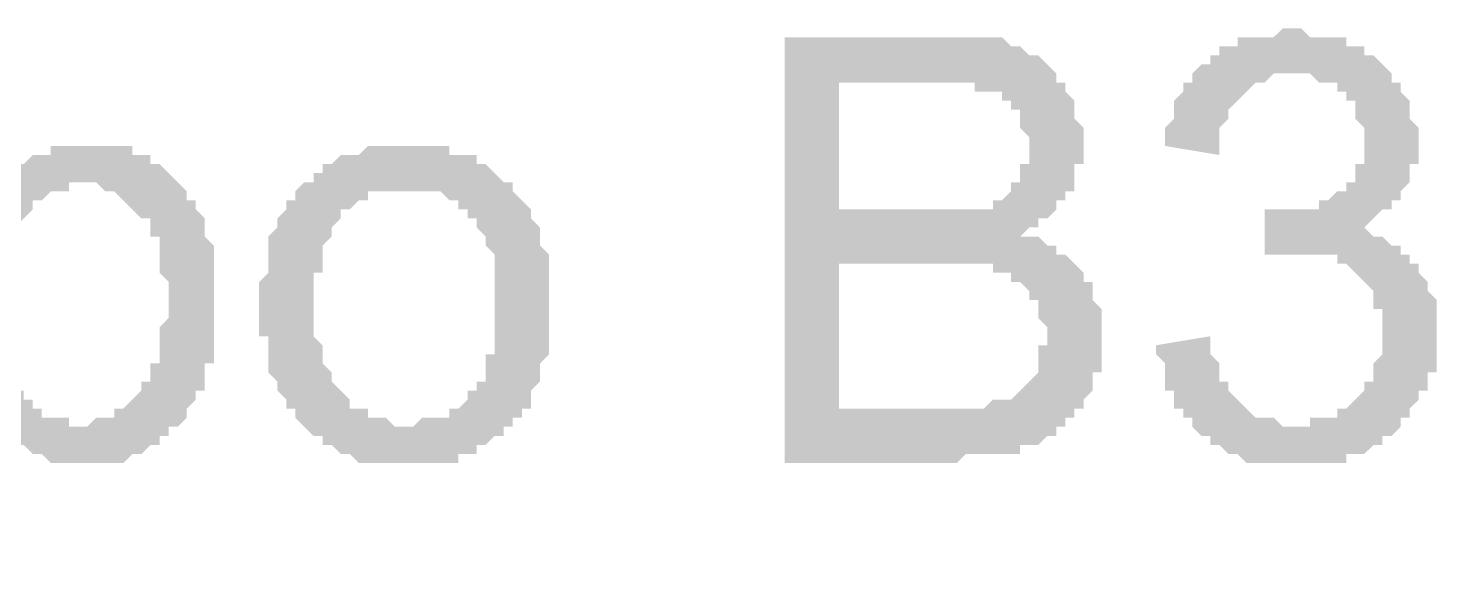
# Model space of a CAD drawing. Header units: millimetres. Extents: x 3949 to 6037, y -1956 to 1273.
# Drawn here: x 4861.2 to 4868.79, y -1666.78 to -1663.81 of the extents above; entities that cross this region are included whole.
import ezdxf

# ---------------------------------------------------------------- set-up
doc = ezdxf.new("R2010")
doc.units = ezdxf.units.MM
doc.layers.add('PADRÃO DE ENTRADA', color=7, linetype='Continuous', lineweight=0)

msp = doc.modelspace()

# ---------------------------------------------------------------- hatches: boundary and pattern name
at = {"layer": 'PADRÃO DE ENTRADA', "transparency": 33554559}
msp.add_hatch(color=7, dxfattribs=at).paths.add_polyline_path([(4867.2789, -1665.5152), (4867.5718, -1665.4664), (4867.5718, -1665.5152), (4867.5718, -1665.564), (4867.6206, -1665.6128), (4867.6206, -1665.6128), (4867.6206, -1665.6617), (4867.6206, -1665.7105), (4867.6694, -1665.7105), (4867.6694, -1665.7593), (4867.6694, -1665.7593), (4867.7183, -1665.8081), (4867.7183, -1665.8081), (4867.7183, -1665.8081), (4867.7183, -1665.8081), (4867.7671, -1665.8569), (4867.7671, -1665.8569), (4867.8159, -1665.9058), (4867.8647, -1665.9058), (4867.8647, -1665.9058), (4867.9135, -1665.9058), (4867.9135, -1665.9058), (4867.9624, -1665.9546), (4868.0112, -1665.9546), (4868.0112, -1665.9546), (4868.06, -1665.9546), (4868.1088, -1665.9546), (4868.1088, -1665.9058), (4868.1576, -1665.9058), (4868.1576, -1665.9058), (4868.2065, -1665.9058), (4868.2553, -1665.9058), (4868.2553, -1665.8569), (4868.3041, -1665.8569), (4868.3041, -1665.8569), (4868.3529, -1665.8081), (4868.3529, -1665.8081), (4868.4017, -1665.7593), (4868.4017, -1665.7593), (4868.4017, -1665.7105), (4868.4506, -1665.7105), (4868.4506, -1665.6617), (4868.4506, -1665.6617), (4868.4506, -1665.6128), (4868.4994, -1665.564), (4868.4994, -1665.564), (4868.4994, -1665.5152), (4868.4994, -1665.5152), (4868.4994, -1665.4664), (4868.4994, -1665.4664), (4868.4994, -1665.4176), (4868.4994, -1665.3687), (4868.4994, -1665.3687), (4868.4994, -1665.3199), (4868.4506, -1665.3199), (4868.4506, -1665.2711), (4868.4506, -1665.2223), (4868.4506, -1665.2223), (4868.4017, -1665.1735), (4868.4017, -1665.1735), (4868.3529, -1665.1246), (4868.3529, -1665.1246), (4868.3529, -1665.1246), (4868.3041, -1665.0758), (4868.3041, -1665.0758), (4868.2553, -1665.0758), (4868.2553, -1665.027), (4868.2065, -1665.027), (4868.2065, -1665.027), (4868.1576, -1665.027), (4868.1088, -1665.027), (4868.1088, -1665.027), (4868.06, -1665.027), (4868.06, -1665.027), (4868.0112, -1665.027), (4868.0112, -1665.027), (4867.9624, -1665.027), (4867.9135, -1665.027), (4867.9135, -1665.027), (4867.8647, -1665.027), (4867.8647, -1665.027), (4867.8647, -1664.7829), (4867.9135, -1664.7829), (4867.9135, -1664.7829), (4867.9624, -1664.7829), (4868.0112, -1664.7829), (4868.0112, -1664.7829), (4868.06, -1664.7829), (4868.06, -1664.7829), (4868.1088, -1664.7829), (4868.1576, -1664.7829), (4868.1576, -1664.7341), (4868.2065, -1664.7341), (4868.2065, -1664.7341), (4868.2553, -1664.6853), (4868.2553, -1664.6853), (4868.3041, -1664.6853), (4868.3041, -1664.6364), (4868.3529, -1664.6364), (4868.3529, -1664.5876), (4868.3529, -1664.5876), (4868.3529, -1664.5388), (4868.4017, -1664.5388), (4868.4017, -1664.49), (4868.4017, -1664.4412), (4868.4017, -1664.3923), (4868.4017, -1664.3923), (4868.4017, -1664.3435), (4868.4017, -1664.3435), (4868.3529, -1664.2947), (4868.3529, -1664.2459), (4868.3529, -1664.2459), (4868.3529, -1664.197), (4868.3041, -1664.197), (4868.3041, -1664.1482), (4868.3041, -1664.1482), (4868.2553, -1664.1482), (4868.2553, -1664.0994), (4868.2065, -1664.0994), (4868.2065, -1664.0994), (4868.1576, -1664.0994), (4868.1088, -1664.0506), (4868.1088, -1664.0506), (4868.06, -1664.0506), (4868.0112, -1664.0506), (4868.0112, -1664.0506), (4867.9624, -1664.0506), (4867.9624, -1664.0506), (4867.9135, -1664.0506), (4867.8647, -1664.0994), (4867.8647, -1664.0994), (4867.8159, -1664.0994), (4867.8159, -1664.0994), (4867.7671, -1664.1482), (4867.7671, -1664.1482), (4867.7671, -1664.1482), (4867.7183, -1664.197), (4867.7183, -1664.197), (4867.6694, -1664.2459), (4867.6694, -1664.2459), (4867.6694, -1664.2947), (4867.6694, -1664.2947), (4867.6206, -1664.3435), (4867.6206, -1664.3435), (4867.6206, -1664.3923), (4867.6206, -1664.4412), (4867.6206, -1664.49), (4867.3277, -1664.4412), (4867.3277, -1664.3923), (4867.3277, -1664.3435), (4867.3277, -1664.3435), (4867.3765, -1664.2947), (4867.3765, -1664.2459), (4867.3765, -1664.2459), (4867.3765, -1664.197), (4867.4253, -1664.1482), (4867.4253, -1664.1482), (4867.4253, -1664.0994), (4867.4742, -1664.0994), (4867.4742, -1664.0506), (4867.4742, -1664.0506), (4867.523, -1664.0018), (4867.523, -1664.0018), (4867.5718, -1664.0018), (4867.5718, -1664.0018), (4867.5718, -1663.9529), (4867.6206, -1663.9529), (4867.6206, -1663.9041), (4867.6694, -1663.9041), (4867.6694, -1663.9041), (4867.7183, -1663.9041), (4867.7183, -1663.8553), (4867.7671, -1663.8553), (4867.8159, -1663.8553), (4867.8159, -1663.8553), (4867.8647, -1663.8553), (4867.8647, -1663.8553), (4867.9135, -1663.8553), (4867.9624, -1663.8065), (4868.0112, -1663.8065), (4868.0112, -1663.8065), (4868.06, -1663.8065), (4868.06, -1663.8065), (4868.1088, -1663.8553), (4868.1576, -1663.8553), (4868.1576, -1663.8553), (4868.2065, -1663.8553), (4868.2553, -1663.8553), (4868.2553, -1663.8553), (4868.3041, -1663.8553), (4868.3041, -1663.9041), (4868.3529, -1663.9041), (4868.3529, -1663.9041), (4868.4017, -1663.9041), (4868.4017, -1663.9529), (4868.4506, -1663.9529), (4868.4506, -1663.9529), (4868.4994, -1664.0018), (4868.4994, -1664.0018), (4868.5482, -1664.0506), (4868.5482, -1664.0506), (4868.5482, -1664.0994), (4868.597, -1664.0994), (4868.597, -1664.1482), (4868.597, -1664.1482), (4868.6458, -1664.197), (4868.6458, -1664.197), (4868.6458, -1664.2459), (4868.6458, -1664.2947), (4868.6458, -1664.2947), (4868.6947, -1664.3435), (4868.6947, -1664.3435), (4868.6947, -1664.3923), (4868.6947, -1664.4412), (4868.6947, -1664.4412), (4868.6947, -1664.49), (4868.6947, -1664.5388), (4868.6458, -1664.5388), (4868.6458, -1664.5876), (4868.6458, -1664.5876), (4868.6458, -1664.6364), (4868.597, -1664.6853), (4868.597, -1664.6853), (4868.597, -1664.6853), (4868.597, -1664.7341), (4868.5482, -1664.7341), (4868.5482, -1664.7829), (4868.4994, -1664.7829), (4868.4994, -1664.7829), (4868.4506, -1664.8317), (4868.4506, -1664.8317), (4868.4017, -1664.8805), (4868.4017, -1664.8805), (4868.3529, -1664.8805), (4868.4017, -1664.8805), (4868.4506, -1664.9294), (4868.4506, -1664.9294), (4868.4994, -1664.9294), (4868.4994, -1664.9294), (4868.5482, -1664.9782), (4868.5482, -1664.9782), (4868.597, -1664.9782), (4868.597, -1665.027), (4868.6458, -1665.027), (4868.6458, -1665.0758), (4868.6947, -1665.0758), (4868.6947, -1665.0758), (4868.6947, -1665.1246), (4868.6947, -1665.1246), (4868.7435, -1665.1735), (4868.7435, -1665.1735), (4868.7435, -1665.2223), (4868.7435, -1665.2223), (4868.7923, -1665.2711), (4868.7923, -1665.3199), (4868.7923, -1665.3199), (4868.7923, -1665.3687), (4868.7923, -1665.4176), (4868.7923, -1665.4176), (4868.7923, -1665.4664), (4868.7923, -1665.4664), (4868.7923, -1665.5152), (4868.7923, -1665.564), (4868.7923, -1665.564), (4868.7923, -1665.6128), (4868.7923, -1665.6617), (4868.7435, -1665.6617), (4868.7435, -1665.7105), (4868.7435, -1665.7105), (4868.7435, -1665.7593), (4868.6947, -1665.7593), (4868.6947, -1665.8081), (4868.6947, -1665.8081), (4868.6458, -1665.8569), (4868.6458, -1665.9058), (4868.6458, -1665.9058), (4868.597, -1665.9058), (4868.597, -1665.9546), (4868.597, -1665.9546), (4868.5482, -1666.0034), (4868.5482, -1666.0034), (4868.4994, -1666.0034), (4868.4994, -1666.0522), (4868.4506, -1666.0522), (4868.4506, -1666.0522), (4868.4017, -1666.101), (4868.3529, -1666.101), (4868.3529, -1666.101), (4868.3041, -1666.101), (4868.3041, -1666.1499), (4868.2553, -1666.1499), (4868.2065, -1666.1499), (4868.2065, -1666.1499), (4868.1576, -1666.1499), (4868.1576, -1666.1499), (4868.1088, -1666.1499), (4868.06, -1666.1499), (4868.0112, -1666.1499), (4868.0112, -1666.1499), (4867.9624, -1666.1499), (4867.9624, -1666.1499), (4867.9135, -1666.1499), (4867.8647, -1666.1499), (4867.8647, -1666.1499), (4867.8159, -1666.1499), (4867.8159, -1666.1499), (4867.7671, -1666.1499), (4867.7183, -1666.101), (4867.7183, -1666.101), (4867.6694, -1666.101), (4867.6694, -1666.101), (4867.6206, -1666.0522), (4867.6206, -1666.0522), (4867.5718, -1666.0522), (4867.5718, -1666.0034), (4867.523, -1666.0034), (4867.523, -1666.0034), (4867.4742, -1665.9546), (4867.4742, -1665.9546), (4867.4742, -1665.9058), (4867.4253, -1665.9058), (4867.4253, -1665.8569), (4867.3765, -1665.8569), (4867.3765, -1665.8081), (4867.3765, -1665.8081), (4867.3765, -1665.7593), (4867.3277, -1665.7593), (4867.3277, -1665.7105), (4867.3277, -1665.6617), (4867.3277, -1665.6617), (4867.3277, -1665.6128), (4867.2789, -1665.564), (4867.2789, -1665.564), (4867.2789, -1665.5152)])
h = msp.add_hatch(color=7, dxfattribs=at)
h.paths.add_polyline_path([(4865.2772, -1666.1499), (4865.2772, -1663.8553), (4866.1072, -1663.8553), (4866.156, -1663.8553), (4866.2048, -1663.8553), (4866.2048, -1663.8553), (4866.2536, -1663.8553), (4866.3025, -1663.8553), (4866.3513, -1663.8553), (4866.3513, -1663.8553), (4866.4001, -1663.8553), (4866.4001, -1663.8553), (4866.4489, -1663.8553), (4866.4977, -1663.9041), (4866.4977, -1663.9041), (4866.5466, -1663.9041), (4866.5466, -1663.9041), (4866.5466, -1663.9041), (4866.5954, -1663.9529), (4866.6442, -1663.9529), (4866.6442, -1663.9529), (4866.693, -1664.0018), (4866.693, -1664.0018), (4866.7418, -1664.0506), (4866.7418, -1664.0506), (4866.7418, -1664.0994), (4866.7907, -1664.0994), (4866.7907, -1664.0994), (4866.7907, -1664.1482), (4866.8395, -1664.197), (4866.8395, -1664.197), (4866.8395, -1664.2459), (4866.8395, -1664.2459), (4866.8395, -1664.2947), (4866.8883, -1664.3435), (4866.8883, -1664.3435), (4866.8883, -1664.3923), (4866.8883, -1664.4412), (4866.8883, -1664.4412), (4866.8883, -1664.4412), (4866.8883, -1664.49), (4866.8883, -1664.5388), (4866.8395, -1664.5388), (4866.8395, -1664.5876), (4866.8395, -1664.5876), (4866.8395, -1664.6364), (4866.8395, -1664.6853), (4866.7907, -1664.6853), (4866.7907, -1664.6853), (4866.7907, -1664.7341), (4866.7418, -1664.7341), (4866.7418, -1664.7829), (4866.7418, -1664.7829), (4866.693, -1664.8317), (4866.693, -1664.8317), (4866.6442, -1664.8317), (4866.6442, -1664.8805), (4866.5954, -1664.8805), (4866.5466, -1664.9294), (4866.5466, -1664.9294), (4866.5954, -1664.9294), (4866.6442, -1664.9294), (4866.6442, -1664.9294), (4866.693, -1664.9782), (4866.693, -1664.9782), (4866.7418, -1664.9782), (4866.7418, -1665.027), (4866.7907, -1665.027), (4866.7907, -1665.027), (4866.8395, -1665.0758), (4866.8395, -1665.0758), (4866.8883, -1665.1246), (4866.8883, -1665.1246), (4866.8883, -1665.1246), (4866.8883, -1665.1735), (4866.9371, -1665.1735), (4866.9371, -1665.2223), (4866.9371, -1665.2711), (4866.9371, -1665.2711), (4866.9859, -1665.3199), (4866.9859, -1665.3199), (4866.9859, -1665.3687), (4866.9859, -1665.4176), (4866.9859, -1665.4176), (4866.9859, -1665.4664), (4866.9859, -1665.5152), (4866.9859, -1665.5152), (4866.9859, -1665.564), (4866.9859, -1665.6128), (4866.9859, -1665.6128), (4866.9859, -1665.6617), (4866.9371, -1665.6617), (4866.9371, -1665.7105), (4866.9371, -1665.7593), (4866.9371, -1665.7593), (4866.8883, -1665.8081), (4866.8883, -1665.8081), (4866.8883, -1665.8569), (4866.8395, -1665.8569), (4866.8395, -1665.9058), (4866.7907, -1665.9058), (4866.7907, -1665.9546), (4866.7907, -1665.9546), (4866.7418, -1665.9546), (4866.7418, -1666.0034), (4866.693, -1666.0034), (4866.693, -1666.0034), (4866.6442, -1666.0522), (4866.5954, -1666.0522), (4866.5954, -1666.0522), (4866.5466, -1666.0522), (4866.5466, -1666.101), (4866.4977, -1666.101), (4866.4977, -1666.101), (4866.4489, -1666.101), (4866.4001, -1666.101), (4866.4001, -1666.101), (4866.3513, -1666.101), (4866.3513, -1666.101), (4866.3025, -1666.101), (4866.2536, -1666.101), (4866.2048, -1666.1499), (4866.2048, -1666.1499), (4866.156, -1666.1499), (4866.1072, -1666.1499)], flags=0)
h.paths.add_polyline_path([(4865.5702, -1664.7829), (4866.0584, -1664.7829), (4866.1072, -1664.7829), (4866.156, -1664.7829), (4866.156, -1664.7829), (4866.2048, -1664.7829), (4866.2536, -1664.7829), (4866.2536, -1664.7829), (4866.3025, -1664.7829), (4866.3025, -1664.7829), (4866.3513, -1664.7829), (4866.3513, -1664.7829), (4866.4001, -1664.7829), (4866.4001, -1664.7341), (4866.4489, -1664.7341), (4866.4489, -1664.7341), (4866.4977, -1664.6853), (4866.4977, -1664.6853), (4866.4977, -1664.6364), (4866.5466, -1664.6364), (4866.5466, -1664.5876), (4866.5466, -1664.5876), (4866.5466, -1664.5388), (4866.5954, -1664.5388), (4866.5954, -1664.49), (4866.5954, -1664.4412), (4866.5954, -1664.4412), (4866.5954, -1664.3923), (4866.5466, -1664.3435), (4866.5466, -1664.3435), (4866.5466, -1664.2947), (4866.5466, -1664.2947), (4866.5466, -1664.2459), (4866.4977, -1664.2459), (4866.4977, -1664.197), (4866.4489, -1664.197), (4866.4489, -1664.1482), (4866.4001, -1664.1482), (4866.4001, -1664.1482), (4866.3513, -1664.1482), (4866.3513, -1664.1482), (4866.3025, -1664.1482), (4866.3025, -1664.0994), (4866.2536, -1664.0994), (4866.2536, -1664.0994), (4866.2048, -1664.0994), (4866.156, -1664.0994), (4866.156, -1664.0994), (4866.1072, -1664.0994), (4866.0584, -1664.0994), (4866.0095, -1664.0994), (4865.5702, -1664.0994)], flags=0)
h.paths.add_polyline_path([(4865.5702, -1665.8569), (4866.1072, -1665.8569), (4866.156, -1665.8569), (4866.2048, -1665.8569), (4866.2536, -1665.8569), (4866.3025, -1665.8569), (4866.3025, -1665.8569), (4866.3513, -1665.8569), (4866.3513, -1665.8569), (4866.3513, -1665.8569), (4866.4001, -1665.8081), (4866.4489, -1665.8081), (4866.4489, -1665.8081), (4866.4977, -1665.8081), (4866.4977, -1665.8081), (4866.5466, -1665.7593), (4866.5466, -1665.7593), (4866.5954, -1665.7105), (4866.5954, -1665.7105), (4866.6442, -1665.6617), (4866.6442, -1665.6617), (4866.6442, -1665.6128), (4866.6442, -1665.6128), (4866.6442, -1665.564), (4866.6442, -1665.5152), (4866.693, -1665.5152), (4866.693, -1665.4664), (4866.693, -1665.4664), (4866.693, -1665.4176), (4866.693, -1665.4176), (4866.6442, -1665.3687), (4866.6442, -1665.3199), (4866.6442, -1665.3199), (4866.6442, -1665.2711), (4866.5954, -1665.2711), (4866.5954, -1665.2223), (4866.5954, -1665.2223), (4866.5466, -1665.1735), (4866.5466, -1665.1735), (4866.4977, -1665.1735), (4866.4977, -1665.1246), (4866.4489, -1665.1246), (4866.4489, -1665.1246), (4866.4489, -1665.1246), (4866.4001, -1665.1246), (4866.4001, -1665.0758), (4866.3513, -1665.0758), (4866.3025, -1665.0758), (4866.3025, -1665.0758), (4866.2536, -1665.0758), (4866.2048, -1665.0758), (4866.2048, -1665.0758), (4866.156, -1665.0758), (4866.1072, -1665.0758), (4866.1072, -1665.0758), (4865.5702, -1665.0758)], flags=0)
h = msp.add_hatch(color=7, dxfattribs=at)
h.paths.add_polyline_path([(4860.7857, -1666.7845), (4860.7857, -1664.49), (4861.0298, -1664.49), (4861.0298, -1664.6853), (4861.0787, -1664.6364), (4861.0787, -1664.6364), (4861.1275, -1664.5876), (4861.1275, -1664.5876), (4861.1275, -1664.5388), (4861.1763, -1664.5388), (4861.1763, -1664.5388), (4861.2251, -1664.49), (4861.2251, -1664.49), (4861.274, -1664.49), (4861.3228, -1664.49), (4861.3228, -1664.4412), (4861.3716, -1664.4412), (4861.3716, -1664.4412), (4861.4204, -1664.4412), (4861.4692, -1664.4412), (4861.4692, -1664.4412), (4861.5181, -1664.4412), (4861.5181, -1664.4412), (4861.5669, -1664.4412), (4861.5669, -1664.4412), (4861.6157, -1664.4412), (4861.6645, -1664.4412), (4861.6645, -1664.4412), (4861.7133, -1664.4412), (4861.7622, -1664.4412), (4861.7622, -1664.49), (4861.811, -1664.49), (4861.811, -1664.49), (4861.8598, -1664.49), (4861.8598, -1664.5388), (4861.9086, -1664.5388), (4861.9086, -1664.5388), (4861.9574, -1664.5876), (4861.9574, -1664.5876), (4862.0063, -1664.6364), (4862.0063, -1664.6364), (4862.0551, -1664.6853), (4862.0551, -1664.6853), (4862.0551, -1664.7341), (4862.1039, -1664.7341), (4862.1039, -1664.7829), (4862.1039, -1664.7829), (4862.1527, -1664.8317), (4862.1527, -1664.8317), (4862.1527, -1664.8805), (4862.1527, -1664.9294), (4862.1527, -1664.9294), (4862.2015, -1664.9782), (4862.2015, -1664.9782), (4862.2015, -1665.027), (4862.2015, -1665.0758), (4862.2015, -1665.0758), (4862.2015, -1665.1246), (4862.2015, -1665.1735), (4862.2015, -1665.1735), (4862.2015, -1665.2223), (4862.2015, -1665.2711), (4862.2015, -1665.2711), (4862.2015, -1665.2711), (4862.2015, -1665.3199), (4862.2015, -1665.3687), (4862.2015, -1665.3687), (4862.2015, -1665.4176), (4862.2015, -1665.4664), (4862.2015, -1665.4664), (4862.2015, -1665.5152), (4862.2015, -1665.564), (4862.2015, -1665.564), (4862.2015, -1665.6128), (4862.1527, -1665.6128), (4862.1527, -1665.6617), (4862.1527, -1665.7105), (4862.1527, -1665.7105), (4862.1527, -1665.7593), (4862.1039, -1665.7593), (4862.1039, -1665.8081), (4862.1039, -1665.8081), (4862.0551, -1665.8569), (4862.0551, -1665.9058), (4862.0551, -1665.9058), (4862.0063, -1665.9546), (4862.0063, -1665.9546), (4861.9574, -1665.9546), (4861.9574, -1666.0034), (4861.9086, -1666.0034), (4861.9086, -1666.0522), (4861.8598, -1666.0522), (4861.8598, -1666.0522), (4861.8598, -1666.0522), (4861.811, -1666.101), (4861.7622, -1666.101), (4861.7622, -1666.101), (4861.7133, -1666.1499), (4861.7133, -1666.1499), (4861.6645, -1666.1499), (4861.6157, -1666.1499), (4861.6157, -1666.1499), (4861.5669, -1666.1499), (4861.5181, -1666.1499), (4861.5181, -1666.1499), (4861.5181, -1666.1499), (4861.4692, -1666.1499), (4861.4204, -1666.1499), (4861.4204, -1666.1499), (4861.3716, -1666.1499), (4861.3228, -1666.1499), (4861.3228, -1666.1499), (4861.274, -1666.101), (4861.274, -1666.101), (4861.274, -1666.101), (4861.2251, -1666.101), (4861.1763, -1666.0522), (4861.1763, -1666.0522), (4861.1275, -1666.0522), (4861.1275, -1666.0034), (4861.0787, -1666.0034), (4861.0787, -1665.9546), (4861.0787, -1665.9546), (4861.0787, -1666.7845)], flags=0)
h.paths.add_polyline_path([(4861.0298, -1665.3199), (4861.0298, -1665.3687), (4861.0298, -1665.3687), (4861.0298, -1665.4176), (4861.0298, -1665.4664), (4861.0298, -1665.5152), (4861.0787, -1665.5152), (4861.0787, -1665.564), (4861.0787, -1665.564), (4861.0787, -1665.6128), (4861.0787, -1665.6617), (4861.0787, -1665.6617), (4861.1275, -1665.7105), (4861.1275, -1665.7105), (4861.1275, -1665.7593), (4861.1763, -1665.7593), (4861.1763, -1665.7593), (4861.1763, -1665.8081), (4861.2251, -1665.8081), (4861.2251, -1665.8569), (4861.274, -1665.8569), (4861.274, -1665.9058), (4861.3228, -1665.9058), (4861.3228, -1665.9058), (4861.3716, -1665.9058), (4861.4204, -1665.9058), (4861.4204, -1665.9546), (4861.4692, -1665.9546), (4861.4692, -1665.9546), (4861.5181, -1665.9546), (4861.5669, -1665.9058), (4861.5669, -1665.9058), (4861.6157, -1665.9058), (4861.6157, -1665.9058), (4861.6645, -1665.9058), (4861.6645, -1665.8569), (4861.7133, -1665.8569), (4861.7133, -1665.8569), (4861.7622, -1665.8081), (4861.7622, -1665.8081), (4861.811, -1665.7593), (4861.811, -1665.7593), (4861.811, -1665.7105), (4861.8598, -1665.7105), (4861.8598, -1665.7105), (4861.8598, -1665.6617), (4861.8598, -1665.6128), (4861.9086, -1665.6128), (4861.9086, -1665.564), (4861.9086, -1665.564), (4861.9086, -1665.5152), (4861.9086, -1665.4664), (4861.9086, -1665.4664), (4861.9086, -1665.4176), (4861.9574, -1665.3687), (4861.9574, -1665.3199), (4861.9574, -1665.3199), (4861.9574, -1665.2711), (4861.9574, -1665.2223), (4861.9574, -1665.2223), (4861.9574, -1665.1735), (4861.9086, -1665.1246), (4861.9086, -1665.1246), (4861.9086, -1665.0758), (4861.9086, -1665.027), (4861.9086, -1665.027), (4861.9086, -1664.9782), (4861.9086, -1664.9294), (4861.8598, -1664.9294), (4861.8598, -1664.8805), (4861.8598, -1664.8805), (4861.8598, -1664.8317), (4861.811, -1664.8317), (4861.811, -1664.8317), (4861.7622, -1664.7829), (4861.7622, -1664.7829), (4861.7133, -1664.7341), (4861.7133, -1664.7341), (4861.6645, -1664.6853), (4861.6645, -1664.6853), (4861.6157, -1664.6853), (4861.6157, -1664.6853), (4861.5669, -1664.6364), (4861.5669, -1664.6364), (4861.5181, -1664.6364), (4861.5181, -1664.6364), (4861.4692, -1664.6364), (4861.4204, -1664.6364), (4861.4204, -1664.6853), (4861.3716, -1664.6853), (4861.3716, -1664.6853), (4861.3228, -1664.6853), (4861.3228, -1664.6853), (4861.274, -1664.7341), (4861.2251, -1664.7341), (4861.2251, -1664.7829), (4861.2251, -1664.7829), (4861.1763, -1664.8317), (4861.1763, -1664.8317), (4861.1275, -1664.8805), (4861.1275, -1664.8805), (4861.1275, -1664.9294), (4861.1275, -1664.9294), (4861.0787, -1664.9782), (4861.0787, -1664.9782), (4861.0787, -1665.027), (4861.0787, -1665.027), (4861.0787, -1665.0758), (4861.0787, -1665.1246), (4861.0298, -1665.1246), (4861.0298, -1665.1735), (4861.0298, -1665.2223), (4861.0298, -1665.2711), (4861.0298, -1665.2711), (4861.0298, -1665.3199)], flags=0)
h = msp.add_hatch(color=7, dxfattribs=at)
h.paths.add_polyline_path([(4862.4456, -1665.3199), (4862.4456, -1665.2711), (4862.4456, -1665.2223), (4862.4456, -1665.1735), (4862.4456, -1665.1735), (4862.4945, -1665.1246), (4862.4945, -1665.0758), (4862.4945, -1665.027), (4862.4945, -1665.027), (4862.4945, -1664.9782), (4862.4945, -1664.9782), (4862.4945, -1664.9294), (4862.5433, -1664.8805), (4862.5433, -1664.8805), (4862.5433, -1664.8317), (4862.5433, -1664.8317), (4862.5921, -1664.7829), (4862.5921, -1664.7829), (4862.5921, -1664.7341), (4862.6409, -1664.7341), (4862.6409, -1664.6853), (4862.6409, -1664.6853), (4862.6897, -1664.6364), (4862.6897, -1664.6364), (4862.6897, -1664.6364), (4862.7386, -1664.6364), (4862.7386, -1664.5876), (4862.7874, -1664.5876), (4862.7874, -1664.5388), (4862.8362, -1664.5388), (4862.8362, -1664.5388), (4862.885, -1664.49), (4862.885, -1664.49), (4862.9338, -1664.49), (4862.9338, -1664.49), (4862.9827, -1664.49), (4863.0315, -1664.4412), (4863.0315, -1664.4412), (4863.0803, -1664.4412), (4863.1291, -1664.4412), (4863.1291, -1664.4412), (4863.1779, -1664.4412), (4863.2268, -1664.4412), (4863.2268, -1664.4412), (4863.2268, -1664.4412), (4863.2756, -1664.4412), (4863.3244, -1664.4412), (4863.3244, -1664.4412), (4863.3732, -1664.4412), (4863.4221, -1664.4412), (4863.4221, -1664.4412), (4863.4709, -1664.4412), (4863.4709, -1664.49), (4863.5197, -1664.49), (4863.5685, -1664.49), (4863.5685, -1664.49), (4863.6173, -1664.49), (4863.6173, -1664.5388), (4863.6662, -1664.5388), (4863.6662, -1664.5388), (4863.715, -1664.5876), (4863.715, -1664.5876), (4863.7638, -1664.6364), (4863.7638, -1664.6364), (4863.8126, -1664.6364), (4863.8126, -1664.6853), (4863.8126, -1664.6853), (4863.8614, -1664.7341), (4863.8614, -1664.7341), (4863.9103, -1664.7829), (4863.9103, -1664.7829), (4863.9103, -1664.8317), (4863.9103, -1664.8317), (4863.9591, -1664.8805), (4863.9591, -1664.8805), (4863.9591, -1664.9294), (4863.9591, -1664.9782), (4863.9591, -1664.9782), (4864.0079, -1665.027), (4864.0079, -1665.027), (4864.0079, -1665.0758), (4864.0079, -1665.1246), (4864.0079, -1665.1246), (4864.0079, -1665.1735), (4864.0079, -1665.2223), (4864.0079, -1665.2711), (4864.0079, -1665.2711), (4864.0079, -1665.3199), (4864.0079, -1665.3687), (4864.0079, -1665.3687), (4864.0079, -1665.4176), (4864.0079, -1665.4664), (4864.0079, -1665.5152), (4864.0079, -1665.5152), (4864.0079, -1665.564), (4864.0079, -1665.564), (4863.9591, -1665.6128), (4863.9591, -1665.6617), (4863.9591, -1665.6617), (4863.9591, -1665.7105), (4863.9591, -1665.7105), (4863.9103, -1665.7593), (4863.9103, -1665.7593), (4863.9103, -1665.7593), (4863.9103, -1665.8081), (4863.9103, -1665.8569), (4863.8614, -1665.8569), (4863.8614, -1665.9058), (4863.8126, -1665.9058), (4863.8126, -1665.9546), (4863.8126, -1665.9546), (4863.7638, -1665.9546), (4863.7638, -1666.0034), (4863.715, -1666.0034), (4863.6662, -1666.0522), (4863.6662, -1666.0522), (4863.6173, -1666.0522), (4863.6173, -1666.101), (4863.5685, -1666.101), (4863.5685, -1666.101), (4863.5197, -1666.101), (4863.5197, -1666.1499), (4863.4709, -1666.1499), (4863.4221, -1666.1499), (4863.4221, -1666.1499), (4863.3732, -1666.1499), (4863.3244, -1666.1499), (4863.3244, -1666.1499), (4863.2756, -1666.1499), (4863.2268, -1666.1499), (4863.2268, -1666.1499), (4863.2268, -1666.1499), (4863.1779, -1666.1499), (4863.1291, -1666.1499), (4863.0803, -1666.1499), (4863.0803, -1666.1499), (4863.0315, -1666.1499), (4863.0315, -1666.1499), (4862.9827, -1666.1499), (4862.9338, -1666.101), (4862.9338, -1666.101), (4862.885, -1666.101), (4862.885, -1666.101), (4862.8362, -1666.0522), (4862.8362, -1666.0522), (4862.7874, -1666.0522), (4862.7874, -1666.0034), (4862.7386, -1666.0034), (4862.7386, -1666.0034), (4862.6897, -1665.9546), (4862.6897, -1665.9546), (4862.6409, -1665.9058), (4862.6409, -1665.9058), (4862.6409, -1665.8569), (4862.5921, -1665.8569), (4862.5921, -1665.8081), (4862.5921, -1665.8081), (4862.5433, -1665.7593), (4862.5433, -1665.7593), (4862.5433, -1665.7105), (4862.5433, -1665.7105), (4862.4945, -1665.6617), (4862.4945, -1665.6617), (4862.4945, -1665.6128), (4862.4945, -1665.564), (4862.4945, -1665.564), (4862.4945, -1665.5152), (4862.4945, -1665.4664), (4862.4456, -1665.4664), (4862.4456, -1665.4176), (4862.4456, -1665.3687), (4862.4456, -1665.3687), (4862.4456, -1665.3199), (4862.4456, -1665.3199)], flags=0)
h.paths.add_polyline_path([(4862.7386, -1665.3199), (4862.7386, -1665.3199), (4862.7386, -1665.3687), (4862.7386, -1665.4176), (4862.7386, -1665.4664), (4862.7386, -1665.4664), (4862.7874, -1665.5152), (4862.7874, -1665.564), (4862.7874, -1665.564), (4862.7874, -1665.6128), (4862.7874, -1665.6128), (4862.8362, -1665.6617), (4862.8362, -1665.6617), (4862.8362, -1665.7105), (4862.8362, -1665.7105), (4862.885, -1665.7593), (4862.885, -1665.7593), (4862.885, -1665.7593), (4862.9338, -1665.8081), (4862.9338, -1665.8081), (4862.9338, -1665.8569), (4862.9827, -1665.8569), (4863.0315, -1665.8569), (4863.0315, -1665.9058), (4863.0803, -1665.9058), (4863.0803, -1665.9058), (4863.1291, -1665.9058), (4863.1291, -1665.9058), (4863.1779, -1665.9546), (4863.2268, -1665.9546), (4863.2268, -1665.9546), (4863.2756, -1665.9546), (4863.3244, -1665.9058), (4863.3244, -1665.9058), (4863.3732, -1665.9058), (4863.3732, -1665.9058), (4863.4221, -1665.9058), (4863.4709, -1665.9058), (4863.4709, -1665.8569), (4863.5197, -1665.8569), (4863.5197, -1665.8569), (4863.5685, -1665.8081), (4863.5685, -1665.8081), (4863.5685, -1665.7593), (4863.6173, -1665.7593), (4863.6173, -1665.7105), (4863.6173, -1665.7105), (4863.6662, -1665.7105), (4863.6662, -1665.6617), (4863.6662, -1665.6128), (4863.6662, -1665.6128), (4863.6662, -1665.564), (4863.715, -1665.564), (4863.715, -1665.5152), (4863.715, -1665.4664), (4863.715, -1665.4664), (4863.715, -1665.4176), (4863.715, -1665.3687), (4863.715, -1665.3199), (4863.715, -1665.3199), (4863.715, -1665.2711), (4863.715, -1665.2711), (4863.715, -1665.2223), (4863.715, -1665.1735), (4863.715, -1665.1246), (4863.715, -1665.1246), (4863.715, -1665.0758), (4863.715, -1665.027), (4863.715, -1665.027), (4863.6662, -1664.9782), (4863.6662, -1664.9782), (4863.6662, -1664.9294), (4863.6662, -1664.9294), (4863.6173, -1664.8805), (4863.6173, -1664.8805), (4863.6173, -1664.8317), (4863.5685, -1664.8317), (4863.5685, -1664.7829), (4863.5197, -1664.7829), (4863.5197, -1664.7341), (4863.4709, -1664.7341), (4863.4709, -1664.7341), (4863.4221, -1664.6853), (4863.4221, -1664.6853), (4863.3732, -1664.6853), (4863.3732, -1664.6853), (4863.3244, -1664.6853), (4863.2756, -1664.6853), (4863.2756, -1664.6853), (4863.2268, -1664.6853), (4863.2268, -1664.6853), (4863.1779, -1664.6853), (4863.1291, -1664.6853), (4863.1291, -1664.6853), (4863.0803, -1664.6853), (4863.0315, -1664.6853), (4863.0315, -1664.7341), (4862.9827, -1664.7341), (4862.9827, -1664.7341), (4862.9338, -1664.7829), (4862.9338, -1664.7829), (4862.885, -1664.7829), (4862.885, -1664.8317), (4862.885, -1664.8317), (4862.8362, -1664.8805), (4862.8362, -1664.8805), (4862.8362, -1664.9294), (4862.8362, -1664.9294), (4862.7874, -1664.9782), (4862.7874, -1664.9782), (4862.7874, -1665.027), (4862.7874, -1665.027), (4862.7874, -1665.0758), (4862.7874, -1665.1246), (4862.7386, -1665.1246), (4862.7386, -1665.1735), (4862.7386, -1665.2223), (4862.7386, -1665.2711), (4862.7386, -1665.2711), (4862.7386, -1665.3199)], flags=0)

doc.saveas('drawing.dxf')
